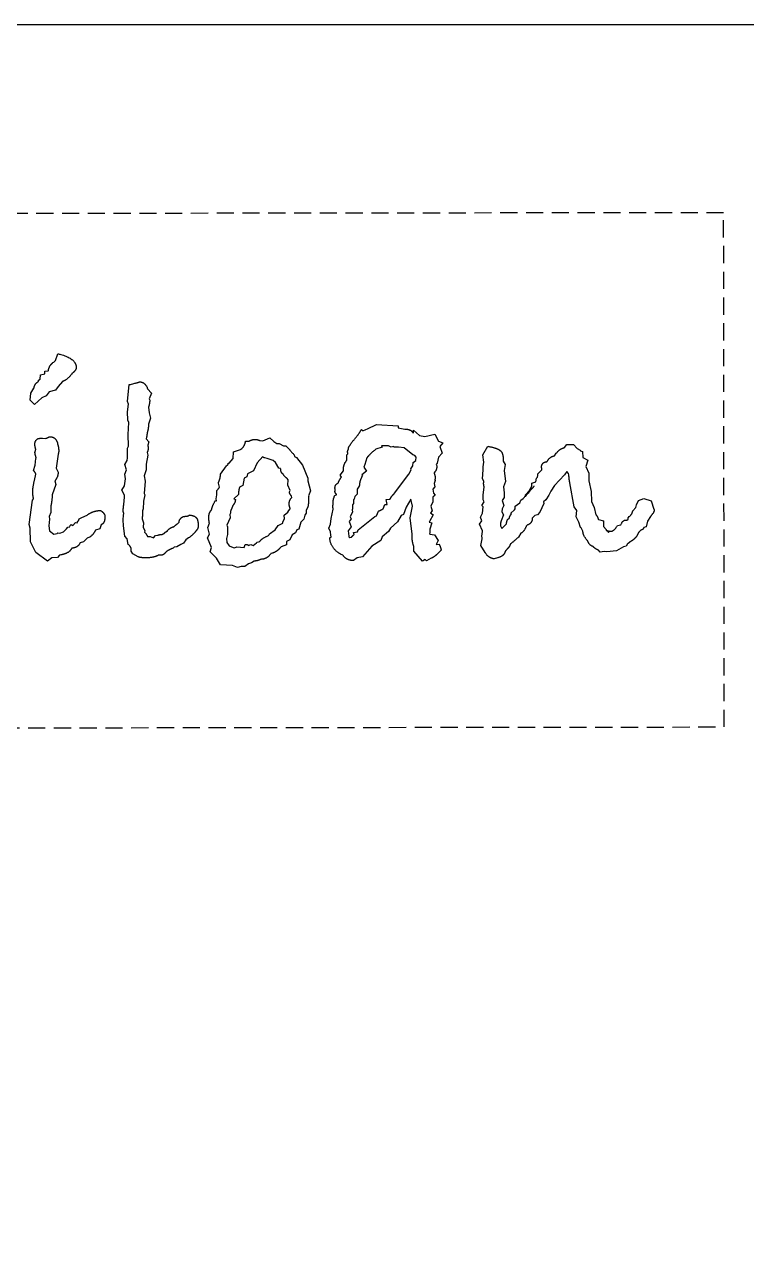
# Model space of a CAD drawing. Header units: millimetres. Extents: x 0 to 600, y 2 to 187.
# Drawn here: x 555.16 to 576.15, y 150.95 to 187 of the extents above; entities that cross this region are included whole.
import ezdxf

# ---------------------------------------------------------------- set-up
doc = ezdxf.new("R2010")
doc.units = ezdxf.units.MM
doc.linetypes.add('DASHED', pattern=[0.75, 0.5, -0.25])
doc.layers.get('0').update_dxf_attribs({"linetype": 'CONTINUOUS'})

msp = doc.modelspace()

# ---------------------------------------------------------------- linework, layer by layer
at = {"linetype": 'DASHED'}
for p, q in [((575.494, 181.53), (500.488, 181.438)), ((575.512, 166.562), (575.494, 181.53)), ((500.506, 166.47), (575.512, 166.562))]:
    msp.add_line(p, q, dxfattribs=at)
for p, q in [((556.054, 177.231), (556.119, 177.426)), ((555.981, 177.165), (556.005, 177.182)), ((556.005, 177.182), (556.054, 177.231)), ((555.558, 176.652), (555.607, 176.684)), ((555.558, 176.619), (555.558, 176.652)), ((555.607, 176.684), (555.615, 176.807)), ((555.615, 176.807), (555.745, 176.839)), ((555.745, 176.913), (555.843, 176.929)), ((555.745, 176.839), (555.745, 176.913)), ((556.527, 176.848), (556.527, 176.832)), ((555.314, 176.073), (555.338, 176.277)), ((555.338, 176.277), (555.428, 176.424)), ((555.868, 176.318), (555.786, 176.204)), ((556.055, 176.367), (555.868, 176.318)), ((556.136, 176.473), (556.055, 176.367)), ((556.258, 176.62), (556.136, 176.473)), ((558.148, 176.036), (558.196, 176.525)), ((558.71, 176.468), (558.726, 176.403)), ((558.726, 176.403), (558.848, 176.281)), ((558.848, 176.281), (558.783, 176.11)), ((555.445, 175.951), (555.314, 176.073)), ((555.656, 176.139), (555.445, 175.951)), ((555.786, 176.204), (555.656, 176.139)), ((558.173, 175.955), (558.148, 176.036)), ((558.149, 175.735), (558.173, 175.955)), ((558.783, 176.11), (558.8, 176.078)), ((558.157, 175.49), (558.149, 175.735)), ((558.759, 175.874), (558.776, 175.703)), ((558.776, 175.703), (558.817, 175.548)), ((558.19, 175.425), (558.157, 175.49)), ((558.166, 175.075), (558.19, 175.425)), ((558.817, 175.548), (558.76, 175.377)), ((564.957, 175.222), (564.998, 175.181)), ((564.998, 175.181), (565.087, 175.222)), ((565.087, 175.222), (565.128, 175.238)), ((565.128, 175.238), (565.397, 175.361)), ((565.397, 175.361), (566.024, 175.329)), ((566.024, 175.329), (566.024, 175.272)), ((566.024, 175.272), (566.219, 175.232)), ((566.472, 175.199), (566.643, 175.045)), ((555.674, 174.966), (555.772, 174.958)), ((558.174, 174.733), (558.166, 175.075)), ((558.703, 174.994), (558.695, 174.946)), ((558.695, 174.946), (558.769, 174.856)), ((558.769, 174.856), (558.736, 174.766)), ((561.586, 174.884), (561.692, 174.884)), ((561.993, 174.901), (562.083, 174.893)), ((562.083, 174.893), (562.294, 174.974)), ((562.294, 174.974), (562.409, 174.869)), ((562.409, 174.869), (562.498, 174.812)), ((566.643, 175.045), (566.798, 175.012)), ((566.798, 175.012), (567.091, 175.086)), ((567.091, 175.086), (567.197, 174.883)), ((567.197, 174.883), (567.319, 174.834)), ((567.319, 174.834), (567.238, 174.728)), ((556.131, 174.503), (556.074, 174.095)), ((556.114, 174.828), (556.114, 174.796)), ((558.15, 174.676), (558.174, 174.733)), ((558.15, 174.391), (558.15, 174.676)), ((558.736, 174.473), (558.688, 174.213)), ((558.72, 174.547), (558.736, 174.473)), ((561.228, 174.379), (561.236, 174.566)), ((561.236, 174.566), (561.44, 174.639)), ((562.498, 174.812), (562.563, 174.812)), ((562.563, 174.812), (562.686, 174.747)), ((562.686, 174.747), (562.751, 174.747)), ((562.995, 174.479), (563.012, 174.438)), ((564.526, 174.48), (564.559, 174.513)), ((564.535, 174.334), (564.526, 174.48)), ((564.583, 174.643), (564.583, 174.692)), ((565.34, 174.604), (565.316, 174.595)), ((565.373, 174.644), (565.34, 174.604)), ((565.56, 174.71), (565.373, 174.644)), ((565.747, 174.742), (565.536, 174.742)), ((565.536, 174.742), (565.56, 174.71)), ((565.821, 174.702), (565.747, 174.742)), ((565.886, 174.726), (565.821, 174.702)), ((565.902, 174.71), (565.886, 174.726)), ((566.033, 174.71), (565.902, 174.71)), ((566.195, 174.686), (566.033, 174.71)), ((566.448, 174.483), (566.195, 174.686)), ((566.513, 174.467), (566.448, 174.483)), ((567.303, 174.533), (567.197, 174.41)), ((567.238, 174.728), (567.303, 174.533)), ((568.484, 174.485), (568.63, 174.73)), ((568.517, 174.265), (568.484, 174.485)), ((570.577, 174.455), (570.626, 174.529)), ((570.626, 174.529), (570.642, 174.545)), ((570.862, 174.692), (570.935, 174.781)), ((570.935, 174.781), (571.13, 174.782)), ((571.13, 174.782), (571.228, 174.668)), ((571.228, 174.668), (571.318, 174.619)), ((571.318, 174.619), (571.326, 174.595)), ((571.326, 174.595), (571.383, 174.578)), ((571.383, 174.578), (571.399, 174.407)), ((555.414, 174.029), (555.463, 174.184)), ((555.463, 174.184), (555.479, 174.372)), ((555.479, 174.372), (555.495, 174.396)), ((558.069, 174.204), (558.142, 174.318)), ((558.118, 174.041), (558.069, 174.204)), ((558.142, 174.318), (558.15, 174.391)), ((558.688, 174.213), (558.688, 174.042)), ((560.854, 173.922), (561.025, 174.159)), ((561.082, 174.207), (561.074, 174.24)), ((561.074, 174.24), (561.106, 174.24)), ((561.106, 174.24), (561.228, 174.379)), ((561.921, 174.249), (561.815, 174.021)), ((562.083, 174.429), (561.921, 174.249)), ((562.214, 174.38), (562.149, 174.396)), ((562.385, 174.315), (562.214, 174.38)), ((562.458, 174.258), (562.385, 174.315)), ((562.556, 174.095), (562.458, 174.258)), ((563.012, 174.438), (563.069, 174.405)), ((563.069, 174.405), (563.24, 174.186)), ((563.24, 174.186), (563.395, 173.803)), ((565.056, 174.196), (565.023, 174.123)), ((565.023, 174.123), (565.105, 174.009)), ((565.113, 174.392), (565.056, 174.196)), ((566.392, 174.075), (566.449, 174.165)), ((566.449, 174.165), (566.465, 174.255)), ((566.465, 174.255), (566.538, 174.32)), ((566.546, 174.41), (566.513, 174.467)), ((566.538, 174.32), (566.546, 174.41)), ((567.157, 174.239), (567.133, 174.199)), ((567.133, 174.199), (567.149, 174.158)), ((567.197, 174.41), (567.157, 174.239)), ((568.493, 174.135), (568.517, 174.265)), ((568.501, 174.046), (568.493, 174.135)), ((569.079, 174.372), (569.079, 174.299)), ((569.079, 174.299), (569.136, 174.201)), ((569.136, 174.201), (569.112, 174.03)), ((571.399, 174.407), (571.538, 174.326)), ((571.538, 174.326), (571.481, 174.147)), ((571.481, 174.147), (571.571, 173.952)), ((555.439, 173.736), (555.48, 173.924)), ((556.074, 174.095), (556.131, 173.981)), ((558.062, 173.577), (558.086, 173.78)), ((558.069, 173.919), (558.118, 174.041)), ((558.086, 173.78), (558.069, 173.919)), ((558.688, 174.042), (558.631, 173.871)), ((558.631, 173.871), (558.664, 173.716)), ((561.539, 173.801), (561.506, 173.589)), ((561.62, 173.842), (561.539, 173.801)), ((561.644, 173.931), (561.62, 173.842)), ((561.815, 174.021), (561.644, 173.931)), ((562.605, 174.087), (562.556, 174.095)), ((562.825, 173.754), (562.793, 173.794)), ((562.809, 173.599), (562.825, 173.754)), ((563.395, 173.803), (563.395, 173.722)), ((564.332, 173.894), (564.429, 174.016)), ((564.372, 173.829), (564.332, 173.894)), ((564.429, 174.016), (564.429, 174.049)), ((565.105, 174.009), (564.967, 173.903)), ((564.967, 173.903), (564.983, 173.87)), ((565.92, 173.366), (566.335, 173.921)), ((566.335, 173.921), (566.4, 174.043)), ((566.4, 174.043), (566.392, 174.075)), ((567.092, 173.987), (567.076, 173.962)), ((567.076, 173.962), (567.076, 173.93)), ((567.092, 173.767), (567.101, 173.734)), ((568.477, 173.785), (568.501, 174.046)), ((568.517, 173.72), (568.477, 173.785)), ((569.112, 174.03), (569.145, 173.704)), ((570.032, 173.697), (570.048, 173.803)), ((570.048, 173.803), (570.081, 173.836)), ((570.081, 173.836), (570.089, 173.876)), ((570.089, 173.933), (570.203, 174.048)), ((570.089, 173.876), (570.089, 173.933)), ((570.863, 173.902), (570.57, 173.592)), ((570.936, 174), (570.863, 173.902)), ((570.976, 173.943), (570.936, 174)), ((570.993, 173.902), (570.976, 173.943)), ((571.571, 173.952), (571.571, 173.724)), ((556.066, 173.623), (555.961, 173.314)), ((556.034, 173.721), (556.066, 173.623)), ((557.988, 173.454), (558.062, 173.577)), ((558.062, 173.308), (557.988, 173.454)), ((558.664, 173.716), (558.632, 173.358)), ((560.749, 173.319), (560.749, 173.442)), ((560.798, 173.653), (560.798, 173.686)), ((560.822, 173.539), (560.798, 173.653)), ((561.506, 173.589), (561.409, 173.54)), ((562.883, 173.444), (562.809, 173.599)), ((562.858, 173.403), (562.883, 173.444)), ((563.395, 173.722), (563.469, 173.437)), ((563.469, 173.437), (563.42, 173.29)), ((564.894, 173.569), (564.829, 173.487)), ((564.829, 173.487), (564.829, 173.341)), ((567.093, 173.547), (567.028, 173.482)), ((567.028, 173.482), (567.052, 173.368)), ((567.101, 173.734), (567.068, 173.645)), ((567.068, 173.645), (567.093, 173.547)), ((568.494, 173.304), (568.526, 173.549)), ((569.145, 173.704), (569.088, 173.549)), ((569.088, 173.549), (569.112, 173.379)), ((569.666, 173.216), (569.983, 173.575)), ((569.731, 173.314), (569.837, 173.436)), ((569.837, 173.436), (569.91, 173.575)), ((569.91, 173.656), (570.032, 173.697)), ((569.91, 173.575), (569.91, 173.656)), ((570.464, 173.421), (570.407, 173.307)), ((570.57, 173.592), (570.464, 173.421)), ((571.141, 172.966), (571.018, 173.666)), ((571.571, 173.724), (571.637, 173.414)), ((571.637, 173.414), (571.653, 173.121)), ((555.286, 172.45), (555.383, 173.166)), ((555.383, 173.166), (555.415, 173.199)), ((558.616, 173.129), (558.6, 172.901)), ((558.656, 173.317), (558.616, 173.129)), ((558.632, 173.358), (558.656, 173.317)), ((560.701, 173.148), (560.741, 173.148)), ((560.725, 173.205), (560.749, 173.319)), ((560.741, 173.148), (560.725, 173.205)), ((561.376, 173.328), (561.246, 173.206)), ((561.246, 173.206), (561.287, 173.182)), ((562.899, 173.208), (562.932, 173.241)), ((562.932, 173.241), (562.924, 173.281)), ((564.178, 173.299), (564.235, 173.324)), ((564.723, 173.064), (564.699, 173.023)), ((564.748, 173.194), (564.723, 173.178)), ((564.723, 173.178), (564.723, 173.064)), ((564.764, 173.267), (564.748, 173.194)), ((564.829, 173.341), (564.764, 173.267)), ((565.587, 172.91), (565.636, 173.04)), ((565.636, 173.04), (565.701, 173.04)), ((565.676, 173.179), (565.79, 173.195)), ((565.701, 173.04), (565.676, 173.179)), ((566.393, 173.188), (566.255, 172.96)), ((566.442, 172.992), (566.393, 173.188)), ((567.028, 173.115), (566.971, 172.985)), ((567.101, 173.311), (567.028, 173.246)), ((567.028, 173.246), (567.028, 173.115)), ((567.052, 173.368), (567.101, 173.311)), ((568.461, 173.003), (568.526, 173.117)), ((568.502, 173.174), (568.494, 173.304)), ((568.526, 173.117), (568.502, 173.174)), ((569.113, 173.24), (569.047, 173.15)), ((569.047, 173.15), (569.097, 173.004)), ((569.112, 173.379), (569.113, 173.24)), ((569.43, 172.988), (569.561, 173.086)), ((569.561, 173.086), (569.593, 173.167)), ((569.593, 173.167), (569.666, 173.216)), ((569.715, 173.257), (569.731, 173.314)), ((569.715, 173.273), (569.715, 173.257)), ((570.261, 173.07), (570.147, 172.818)), ((570.318, 173.176), (570.253, 173.111)), ((570.253, 173.111), (570.261, 173.07)), ((570.407, 173.307), (570.318, 173.176)), ((571.653, 173.121), (571.727, 172.95)), ((572.956, 173.025), (573.013, 173.155)), ((573.013, 173.155), (573.168, 173.212)), ((573.168, 173.212), (573.388, 173.139)), ((573.388, 173.139), (573.461, 172.903)), ((555.921, 172.8), (555.872, 172.686)), ((555.872, 172.686), (555.88, 172.605)), ((555.921, 173.004), (555.921, 172.8)), ((556.817, 172.655), (556.971, 172.728)), ((557.338, 172.859), (557.37, 172.859)), ((558.022, 172.591), (558.03, 172.722)), ((558.03, 172.722), (558.046, 172.77)), ((561.149, 172.782), (561.125, 172.75)), ((561.125, 172.75), (561.133, 172.652)), ((561.149, 172.848), (561.149, 172.782)), ((562.712, 172.727), (562.81, 172.809)), ((562.713, 172.621), (562.712, 172.727)), ((562.81, 172.809), (562.843, 172.866)), ((562.843, 172.866), (562.883, 172.915)), ((563.307, 172.728), (563.283, 172.614)), ((563.348, 172.785), (563.307, 172.728)), ((563.396, 172.956), (563.347, 172.875)), ((563.347, 172.875), (563.348, 172.785)), ((564.073, 172.631), (564.129, 172.9)), ((564.699, 172.827), (564.626, 172.673)), ((564.626, 172.673), (564.659, 172.624)), ((564.683, 172.868), (564.699, 172.827)), ((564.863, 172.298), (565.343, 172.69)), ((565.343, 172.69), (565.392, 172.706)), ((565.392, 172.706), (565.449, 172.845)), ((566.116, 172.715), (566.003, 172.536)), ((566.182, 172.748), (566.116, 172.715)), ((566.255, 172.96), (566.182, 172.748)), ((566.377, 172.65), (566.442, 172.992)), ((567.045, 172.733), (566.931, 172.545)), ((567.012, 172.855), (566.963, 172.79)), ((566.963, 172.79), (567.045, 172.733)), ((566.971, 172.985), (567.012, 172.855)), ((568.421, 172.669), (568.478, 172.783)), ((568.454, 172.563), (568.421, 172.669)), ((568.494, 172.971), (568.461, 173.003)), ((568.478, 172.783), (568.494, 172.971)), ((569.089, 172.735), (569.024, 172.564)), ((569.048, 172.914), (569.04, 172.825)), ((569.04, 172.825), (569.089, 172.735)), ((569.097, 173.004), (569.048, 172.914)), ((569.3, 172.784), (569.406, 172.882)), ((569.325, 172.76), (569.3, 172.784)), ((569.406, 172.882), (569.431, 172.915)), ((569.431, 172.915), (569.43, 172.988)), ((570.001, 172.72), (569.928, 172.647)), ((570.082, 172.736), (570.001, 172.72)), ((570.147, 172.818), (570.082, 172.736)), ((571.222, 172.86), (571.141, 172.966)), ((571.206, 172.673), (571.222, 172.86)), ((571.28, 172.518), (571.206, 172.673)), ((571.727, 172.95), (571.776, 172.738)), ((572.721, 172.65), (572.745, 172.683)), ((572.851, 172.854), (572.94, 172.952)), ((572.94, 172.952), (572.956, 173.025)), ((573.364, 172.692), (573.275, 172.553)), ((555.319, 172.352), (555.286, 172.45)), ((555.327, 171.953), (555.319, 172.352)), ((555.88, 172.605), (555.864, 172.418)), ((555.864, 172.418), (555.881, 172.271)), ((556.288, 172.239), (556.377, 172.329)), ((556.377, 172.329), (556.41, 172.378)), ((556.41, 172.378), (556.467, 172.386)), ((556.467, 172.386), (556.483, 172.427)), ((556.483, 172.427), (556.508, 172.459)), ((556.508, 172.459), (556.557, 172.427)), ((556.557, 172.427), (556.638, 172.508)), ((556.638, 172.508), (556.687, 172.5)), ((556.687, 172.5), (556.703, 172.557)), ((556.703, 172.557), (556.719, 172.557)), ((556.719, 172.557), (556.744, 172.622)), ((556.744, 172.622), (556.817, 172.655)), ((557.347, 172.33), (557.216, 172.289)), ((557.387, 172.444), (557.347, 172.33)), ((557.428, 172.477), (557.387, 172.444)), ((558.03, 172.412), (558.022, 172.591)), ((558.072, 172.111), (558.03, 172.412)), ((558.576, 172.616), (558.617, 172.502)), ((558.617, 172.502), (558.601, 172.38)), ((558.601, 172.38), (558.65, 172.274)), ((560.49, 172.366), (560.53, 172.489)), ((560.531, 172.171), (560.49, 172.366)), ((561.133, 172.652), (561.043, 172.432)), ((561.043, 172.432), (561.06, 172.391)), ((561.06, 172.391), (561.06, 172.163)), ((562.444, 172.295), (562.534, 172.426)), ((562.534, 172.426), (562.664, 172.491)), ((562.664, 172.491), (562.672, 172.532)), ((562.672, 172.532), (562.713, 172.621)), ((563.136, 172.321), (563.071, 172.296)), ((563.193, 172.524), (563.136, 172.321)), ((563.283, 172.614), (563.193, 172.524)), ((564.008, 172.346), (564.056, 172.46)), ((564.057, 172.24), (564.008, 172.346)), ((564.056, 172.46), (564.073, 172.631)), ((564.659, 172.388), (564.57, 172.274)), ((564.659, 172.624), (564.602, 172.542)), ((564.602, 172.542), (564.659, 172.388)), ((565.799, 172.348), (565.742, 172.251)), ((566.003, 172.536), (565.799, 172.348)), ((566.427, 172.17), (566.377, 172.65)), ((566.931, 172.545), (566.923, 172.521)), ((566.923, 172.521), (567.004, 172.505)), ((567.004, 172.505), (566.948, 172.317)), ((566.948, 172.317), (566.948, 172.285)), ((568.389, 172.466), (568.454, 172.563)), ((568.479, 172.27), (568.389, 172.466)), ((569.024, 172.564), (568.999, 172.491)), ((568.999, 172.491), (569, 172.417)), ((569, 172.417), (569.04, 172.336)), ((569.04, 172.336), (569.179, 172.475)), ((569.773, 172.435), (569.757, 172.418)), ((571.329, 172.371), (571.28, 172.518)), ((571.345, 172.355), (571.329, 172.371)), ((571.402, 172.258), (571.345, 172.355)), ((571.849, 172.6), (571.996, 172.56)), ((571.996, 172.56), (571.996, 172.397)), ((571.996, 172.397), (572.078, 172.307)), ((572.403, 172.422), (572.501, 172.446)), ((572.501, 172.446), (572.526, 172.487)), ((572.623, 172.585), (572.68, 172.577)), ((572.68, 172.577), (572.713, 172.609)), ((572.713, 172.609), (572.721, 172.65)), ((573.169, 172.366), (573.153, 172.317)), ((573.242, 172.39), (573.169, 172.366)), ((573.275, 172.553), (573.242, 172.39)), ((555.483, 171.635), (555.327, 171.953)), ((555.881, 172.271), (556.003, 172.174)), ((556.003, 172.174), (556.101, 172.19)), ((556.101, 172.19), (556.117, 172.214)), ((556.117, 172.214), (556.182, 172.206)), ((556.182, 172.206), (556.288, 172.239)), ((556.972, 172.061), (556.867, 171.947)), ((557.046, 172.085), (556.972, 172.061)), ((558.137, 172.038), (558.072, 172.111)), ((558.17, 171.875), (558.137, 172.038)), ((558.65, 172.274), (558.641, 172.234)), ((558.731, 172.104), (558.804, 172.104)), ((558.804, 172.104), (558.91, 172.071)), ((558.91, 172.071), (558.959, 172.136)), ((558.959, 172.136), (559.032, 172.145)), ((559.106, 172.161), (559.13, 172.161)), ((559.26, 172.243), (559.309, 172.267)), ((559.847, 172.007), (559.774, 171.909)), ((559.928, 172.064), (559.847, 172.007)), ((560.474, 172.065), (560.531, 172.171)), ((560.596, 171.788), (560.474, 172.065)), ((561.06, 172.163), (561.028, 172.049)), ((561.028, 172.049), (561.036, 171.935)), ((561.924, 171.945), (561.997, 171.961)), ((562.265, 172.14), (562.282, 172.181)), ((562.282, 172.181), (562.444, 172.295)), ((562.779, 171.962), (562.771, 171.864)), ((562.876, 172.011), (562.779, 171.962)), ((562.941, 172.149), (562.876, 172.011)), ((563.039, 172.207), (562.941, 172.149)), ((563.071, 172.296), (563.039, 172.207)), ((564.033, 172.069), (564.073, 172.094)), ((564.065, 172.143), (564.057, 172.24)), ((564.073, 172.094), (564.065, 172.143)), ((564.57, 172.274), (564.586, 172.119)), ((564.586, 172.119), (564.586, 172.094)), ((564.586, 172.094), (564.619, 172.078)), ((564.619, 172.078), (564.66, 172.086)), ((564.725, 172.225), (564.839, 172.241)), ((564.741, 172.16), (564.725, 172.225)), ((564.839, 172.241), (564.863, 172.298)), ((565.523, 171.99), (565.262, 171.827)), ((565.563, 172.096), (565.523, 171.99)), ((565.742, 172.251), (565.563, 172.096)), ((566.427, 172.121), (566.427, 172.17)), ((566.94, 172.195), (566.948, 172.171)), ((566.948, 172.171), (567.078, 172.155)), ((567.078, 172.155), (567.184, 171.992)), ((567.184, 171.992), (567.127, 171.87)), ((568.43, 171.847), (568.471, 172.042)), ((568.454, 172.148), (568.471, 172.164)), ((568.471, 172.042), (568.454, 172.148)), ((568.471, 172.164), (568.479, 172.27)), ((569.594, 172.198), (569.521, 172.084)), ((571.402, 172.233), (571.402, 172.258)), ((572.078, 172.307), (572.078, 172.283)), ((572.078, 172.283), (572.11, 172.275)), ((572.11, 172.275), (572.143, 172.226)), ((572.143, 172.226), (572.176, 172.267)), ((555.817, 171.392), (555.483, 171.635)), ((556.867, 171.947), (556.769, 171.922)), ((558.259, 171.68), (558.259, 171.704)), ((558.308, 171.598), (558.259, 171.68)), ((558.455, 171.517), (558.308, 171.598)), ((559.505, 171.795), (559.473, 171.762)), ((559.587, 171.803), (559.505, 171.795)), ((559.701, 171.877), (559.587, 171.803)), ((559.774, 171.909), (559.701, 171.877)), ((560.556, 171.658), (560.596, 171.788)), ((560.735, 171.471), (560.556, 171.658)), ((561.036, 171.935), (561.109, 171.83)), ((561.109, 171.83), (561.223, 171.789)), ((561.223, 171.789), (561.264, 171.773)), ((561.264, 171.773), (561.329, 171.805)), ((561.329, 171.805), (561.541, 171.789)), ((561.541, 171.789), (561.573, 171.871)), ((561.573, 171.871), (561.606, 171.871)), ((561.663, 171.847), (561.736, 171.871)), ((561.736, 171.871), (561.802, 171.847)), ((561.802, 171.847), (561.907, 171.92)), ((561.907, 171.92), (561.924, 171.945)), ((562.356, 171.619), (562.323, 171.611)), ((562.771, 171.864), (562.616, 171.807)), ((565.262, 171.827), (564.986, 171.517)), ((566.476, 171.681), (566.476, 171.82)), ((566.729, 171.389), (566.476, 171.681)), ((567.127, 171.87), (567.217, 171.878)), ((567.274, 171.707), (567.152, 171.585)), ((568.553, 171.643), (568.43, 171.847)), ((571.899, 171.647), (571.851, 171.704)), ((572.022, 171.672), (571.899, 171.647)), ((572.095, 171.656), (572.022, 171.672)), ((572.372, 171.689), (572.095, 171.656)), ((572.583, 171.803), (572.372, 171.689)), ((572.657, 171.819), (572.583, 171.803)), ((572.697, 171.893), (572.657, 171.819)), ((555.947, 171.489), (555.817, 171.392)), ((556.11, 171.49), (555.947, 171.489)), ((556.167, 171.563), (556.11, 171.49)), ((556.207, 171.571), (556.167, 171.563)), ((560.858, 171.284), (560.735, 171.471)), ((561.208, 171.26), (560.858, 171.284)), ((561.346, 171.203), (561.208, 171.26)), ((561.46, 171.236), (561.346, 171.203)), ((561.566, 171.228), (561.46, 171.236)), ((561.672, 171.309), (561.566, 171.228)), ((561.753, 171.334), (561.672, 171.309)), ((561.835, 171.391), (561.753, 171.334)), ((564.831, 171.484), (564.726, 171.402)), ((564.986, 171.517), (564.831, 171.484)), ((566.81, 171.438), (566.729, 171.389)), ((566.851, 171.397), (566.81, 171.438)), ((566.989, 171.47), (566.851, 171.397)), ((568.911, 171.481), (568.822, 171.456))]:
    msp.add_line(p, q)
msp.add_lwpolyline([(0, 2), (600, 2), (600, 187), (5, 187), (0, 187)], close=True)
for points in [[(556.119, 177.426), (556.656, 177.296), (556.657, 177.028)], [(555.843, 176.929), (555.875, 177.092), (555.981, 177.165)], [(556.657, 177.028), (556.657, 176.93), (556.527, 176.848)], [(556.527, 176.832), (556.372, 176.645), (556.258, 176.62)], [(555.428, 176.424), (555.436, 176.538), (555.558, 176.619)], [(558.196, 176.525), (558.538, 176.607), (558.498, 176.607)], [(558.498, 176.607), (558.628, 176.607), (558.71, 176.468)], [(558.8, 176.078), (558.783, 175.923), (558.759, 175.874)], [(558.76, 175.377), (558.76, 175.239), (558.719, 175.125)], [(564.754, 174.937), (564.892, 175.1), (564.957, 175.222)], [(566.219, 175.232), (566.407, 175.232), (566.464, 175.11)], [(566.472, 175.167), (566.472, 175.191), (566.472, 175.199)], [(555.454, 174.787), (555.454, 174.982), (555.674, 174.966)], [(555.772, 174.958), (555.869, 175.007), (555.894, 175.007)], [(555.894, 175.007), (556.057, 175.007), (556.114, 174.828)], [(558.719, 175.125), (558.719, 175.084), (558.703, 174.994)], [(561.44, 174.639), (561.554, 174.713), (561.586, 174.884)], [(561.692, 174.884), (561.781, 174.933), (561.855, 174.933)], [(561.855, 174.933), (561.928, 174.933), (561.993, 174.901)], [(564.583, 174.692), (564.616, 174.774), (564.754, 174.937)], [(566.464, 175.11), (566.464, 175.134), (566.472, 175.167)], [(555.479, 174.648), (555.454, 174.722), (555.454, 174.787)], [(555.455, 174.559), (555.463, 174.575), (555.471, 174.6)], [(555.495, 174.396), (555.463, 174.469), (555.455, 174.559)], [(555.471, 174.6), (555.479, 174.632), (555.479, 174.648)], [(556.114, 174.796), (556.147, 174.698), (556.147, 174.609)], [(556.147, 174.609), (556.147, 174.535), (556.131, 174.503)], [(558.752, 174.677), (558.753, 174.628), (558.72, 174.547)], [(558.736, 174.766), (558.752, 174.701), (558.752, 174.677)], [(562.751, 174.747), (562.857, 174.649), (562.995, 174.479)], [(564.551, 174.562), (564.551, 174.611), (564.583, 174.643)], [(564.559, 174.537), (564.551, 174.554), (564.551, 174.562)], [(564.559, 174.513), (564.559, 174.521), (564.559, 174.537)], [(565.316, 174.595), (565.17, 174.473), (565.113, 174.392)], [(568.63, 174.73), (568.883, 174.689), (568.981, 174.616)], [(568.981, 174.616), (569.078, 174.551), (569.079, 174.372)], [(570.642, 174.545), (570.715, 174.651), (570.862, 174.692)], [(561.025, 174.159), (561.025, 174.159), (561.041, 174.175)], [(561.041, 174.175), (561.066, 174.191), (561.082, 174.207)], [(562.149, 174.396), (562.1, 174.396), (562.083, 174.429)], [(564.429, 174.049), (564.429, 174.203), (564.535, 174.334)], [(567.149, 174.158), (567.149, 174.044), (567.092, 173.987)], [(570.195, 174.121), (570.194, 174.267), (570.357, 174.284)], [(570.203, 174.088), (570.195, 174.113), (570.195, 174.121)], [(570.357, 174.284), (570.43, 174.431), (570.577, 174.455)], [(555.48, 173.924), (555.463, 173.973), (555.414, 174.029)], [(556.131, 173.981), (556.131, 173.835), (556.034, 173.721)], [(560.798, 173.686), (560.855, 173.8), (560.854, 173.922)], [(562.678, 173.924), (562.605, 173.957), (562.605, 174.087)], [(562.793, 173.794), (562.687, 173.876), (562.678, 173.924)], [(564.283, 173.666), (564.307, 173.747), (564.372, 173.829)], [(564.983, 173.87), (564.894, 173.715), (564.894, 173.569)], [(567.076, 173.93), (567.1, 173.873), (567.1, 173.824)], [(567.1, 173.824), (567.1, 173.783), (567.092, 173.767)], [(570.203, 174.048), (570.203, 174.064), (570.203, 174.088)], [(571.018, 173.666), (570.993, 173.804), (570.993, 173.902)], [(555.391, 173.435), (555.391, 173.508), (555.439, 173.736)], [(555.415, 173.199), (555.391, 173.321), (555.391, 173.435)], [(560.749, 173.442), (560.814, 173.515), (560.822, 173.539)], [(561.409, 173.54), (561.376, 173.426), (561.376, 173.328)], [(562.924, 173.281), (562.866, 173.338), (562.858, 173.403)], [(564.185, 173.519), (564.185, 173.617), (564.283, 173.666)], [(564.194, 173.462), (564.186, 173.486), (564.185, 173.519)], [(564.186, 173.413), (564.186, 173.446), (564.194, 173.462)], [(564.235, 173.324), (564.186, 173.364), (564.186, 173.413)], [(568.509, 173.655), (568.509, 173.671), (568.518, 173.687)], [(568.526, 173.549), (568.509, 173.63), (568.509, 173.655)], [(568.518, 173.687), (568.517, 173.712), (568.517, 173.72)], [(569.983, 173.575), (569.943, 173.526), (569.715, 173.273)], [(555.961, 173.314), (555.945, 173.11), (555.921, 173.004)], [(558.022, 172.876), (558.062, 173.218), (558.062, 173.308)], [(560.595, 172.879), (560.603, 172.961), (560.701, 173.148)], [(561.287, 173.182), (561.287, 173.084), (561.214, 173.011)], [(562.851, 173.053), (562.85, 173.127), (562.899, 173.208)], [(562.883, 172.915), (562.851, 173.013), (562.851, 173.053)], [(563.42, 173.29), (563.421, 173.078), (563.396, 172.956)], [(564.121, 172.965), (564.121, 172.998), (564.137, 173.047)], [(564.129, 173.112), (564.129, 173.169), (564.178, 173.299)], [(564.137, 173.047), (564.129, 173.063), (564.129, 173.112)], [(565.79, 173.195), (565.806, 173.228), (565.839, 173.277)], [(565.839, 173.277), (565.88, 173.326), (565.92, 173.366)], [(556.971, 172.728), (557.159, 172.859), (557.338, 172.859)], [(557.37, 172.859), (557.46, 172.802), (557.493, 172.713)], [(557.493, 172.713), (557.493, 172.526), (557.428, 172.477)], [(558.046, 172.77), (558.022, 172.819), (558.022, 172.876)], [(558.584, 172.844), (558.584, 172.706), (558.576, 172.616)], [(558.6, 172.901), (558.584, 172.853), (558.584, 172.844)], [(559.651, 172.52), (559.651, 172.634), (559.789, 172.691)], [(559.789, 172.691), (559.911, 172.691), (559.952, 172.732)], [(559.952, 172.732), (560.115, 172.708), (560.156, 172.643)], [(560.514, 172.651), (560.514, 172.806), (560.595, 172.879)], [(561.214, 173.011), (561.189, 172.937), (561.149, 172.848)], [(564.129, 172.933), (564.121, 172.949), (564.121, 172.965)], [(564.129, 172.9), (564.129, 172.908), (564.129, 172.933)], [(564.699, 173.023), (564.699, 172.925), (564.683, 172.868)], [(565.449, 172.845), (565.497, 172.861), (565.587, 172.91)], [(569.26, 172.638), (569.268, 172.719), (569.325, 172.76)], [(571.776, 172.738), (571.825, 172.69), (571.849, 172.6)], [(572.745, 172.683), (572.827, 172.74), (572.851, 172.854)], [(573.47, 172.863), (573.47, 172.798), (573.364, 172.692)], [(573.461, 172.903), (573.461, 172.895), (573.47, 172.887)], [(573.47, 172.887), (573.47, 172.871), (573.47, 172.863)], [(559.309, 172.267), (559.366, 172.357), (559.496, 172.39)], [(559.496, 172.39), (559.537, 172.422), (559.651, 172.52)], [(560.205, 172.415), (560.205, 172.325), (560.14, 172.268)], [(560.156, 172.643), (560.205, 172.586), (560.205, 172.415)], [(560.53, 172.489), (560.514, 172.603), (560.514, 172.651)], [(569.179, 172.475), (569.178, 172.597), (569.26, 172.638)], [(569.757, 172.418), (569.684, 172.239), (569.594, 172.198)], [(569.928, 172.647), (569.928, 172.484), (569.773, 172.435)], [(572.216, 172.259), (572.306, 172.259), (572.403, 172.422)], [(572.526, 172.487), (572.55, 172.552), (572.623, 172.585)], [(573.153, 172.317), (573.023, 172.276), (572.966, 172.113)], [(557.216, 172.289), (557.159, 172.159), (557.046, 172.085)], [(558.641, 172.234), (558.69, 172.193), (558.731, 172.104)], [(559.032, 172.145), (559.081, 172.161), (559.106, 172.161)], [(559.13, 172.161), (559.212, 172.177), (559.26, 172.243)], [(560.14, 172.268), (560.075, 172.17), (559.928, 172.064)], [(561.997, 171.961), (562.054, 172.051), (562.265, 172.14)], [(564.416, 171.557), (564.049, 171.735), (564.033, 172.069)], [(564.66, 172.086), (564.7, 172.127), (564.741, 172.16)], [(566.476, 171.82), (566.427, 171.983), (566.427, 172.121)], [(566.948, 172.285), (566.948, 172.228), (566.94, 172.195)], [(569.521, 172.084), (569.342, 171.921), (569.285, 171.88)], [(571.541, 171.973), (571.402, 172.135), (571.402, 172.233)], [(571.688, 171.818), (571.59, 171.842), (571.541, 171.973)], [(572.176, 172.267), (572.159, 172.267), (572.216, 172.259)], [(572.77, 171.95), (572.73, 171.909), (572.697, 171.893)], [(572.966, 172.113), (572.876, 171.999), (572.77, 171.95)], [(556.46, 171.669), (556.338, 171.588), (556.207, 171.571)], [(556.533, 171.767), (556.517, 171.743), (556.46, 171.669)], [(556.769, 171.922), (556.712, 171.775), (556.533, 171.767)], [(558.259, 171.704), (558.259, 171.81), (558.17, 171.875)], [(559.22, 171.599), (559.163, 171.558), (559.115, 171.558)], [(559.473, 171.762), (559.31, 171.713), (559.22, 171.599)], [(561.606, 171.871), (561.655, 171.871), (561.663, 171.847)], [(562.323, 171.611), (562.209, 171.44), (562.022, 171.44)], [(562.616, 171.807), (562.51, 171.66), (562.356, 171.619)], [(567.217, 171.878), (567.266, 171.78), (567.274, 171.707)], [(568.822, 171.456), (568.659, 171.464), (568.553, 171.643)], [(569.139, 171.677), (569.115, 171.538), (568.911, 171.481)], [(569.196, 171.742), (569.18, 171.717), (569.139, 171.677)], [(569.285, 171.88), (569.261, 171.799), (569.196, 171.742)], [(571.851, 171.704), (571.736, 171.761), (571.688, 171.818)], [(558.699, 171.485), (558.512, 171.484), (558.455, 171.517)], [(559.058, 171.567), (558.919, 171.485), (558.699, 171.485)], [(559.115, 171.558), (559.082, 171.558), (559.058, 171.567)], [(562.022, 171.44), (561.941, 171.391), (561.835, 171.391)], [(564.726, 171.402), (564.522, 171.41), (564.416, 171.557)], [(567.152, 171.585), (567.095, 171.527), (566.989, 171.47)]]:
    msp.add_open_spline(points, degree=2)

doc.saveas('drawing.dxf')
